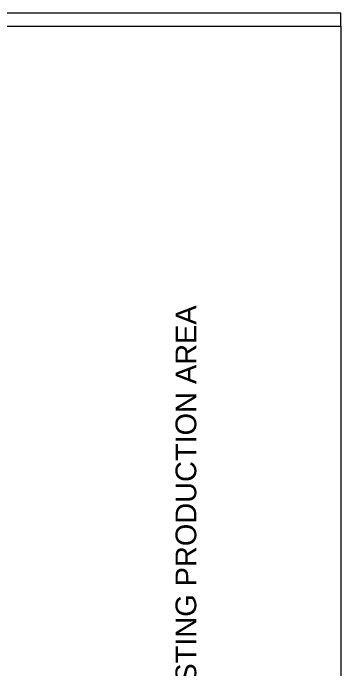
# Model space of a CAD drawing. Header units: inches. Extents: x 1913 to 24953, y -2945 to 1064.
# Drawn here: x 20114 to 20620, y -1228 to -212 of the extents above; entities that cross this region are included whole.
import ezdxf

# ---------------------------------------------------------------- set-up
doc = ezdxf.new("R2010")
doc.units = ezdxf.units.IN
doc.header["$MEASUREMENT"] = 0
for name, color, linetype, lineweight in [('A-FLOR', 192, 'Continuous', 13), ('A-WALL', 113, 'Continuous', 13), ('G-ANNO-TEXT', 231, 'Continuous', 9)]:
    doc.layers.add(name, color=color, linetype=linetype, lineweight=lineweight)
doc.styles.add('Arial_1', font='arial.ttf', dxfattribs={"height": 20})

msp = doc.modelspace()

# ---------------------------------------------------------------- linework, layer by layer
at = {"layer": 'A-FLOR', "lineweight": 0}
for p, q in [((19864.466293, -231.581337), (20619.966293, -231.581337)), ((20619.966293, -231.581337), (20619.966293, -1673.081337))]:
    msp.add_line(p, q, dxfattribs=at)
at = {"layer": 'A-WALL', "lineweight": 0}
for p, q in [((20619.966293, -211.581337), (19864.466293, -211.581337)), ((20619.966293, -231.581337), (20619.966293, -211.581337)), ((19864.466293, -231.581337), (20619.966293, -231.581337))]:
    msp.add_line(p, q, dxfattribs=at)

# ---------------------------------------------------------------- texts
at = {"layer": 'G-ANNO-TEXT', "color": 7, "lineweight": 0, "insert": (20364.667612, -1319.330808), "char_height": 32, "width": 788.204, "attachment_point": 1, "rotation": 90, "style": 'Arial_1'}
msp.add_mtext('EXISTING PRODUCTION AREA', dxfattribs=at)

doc.saveas('drawing.dxf')
